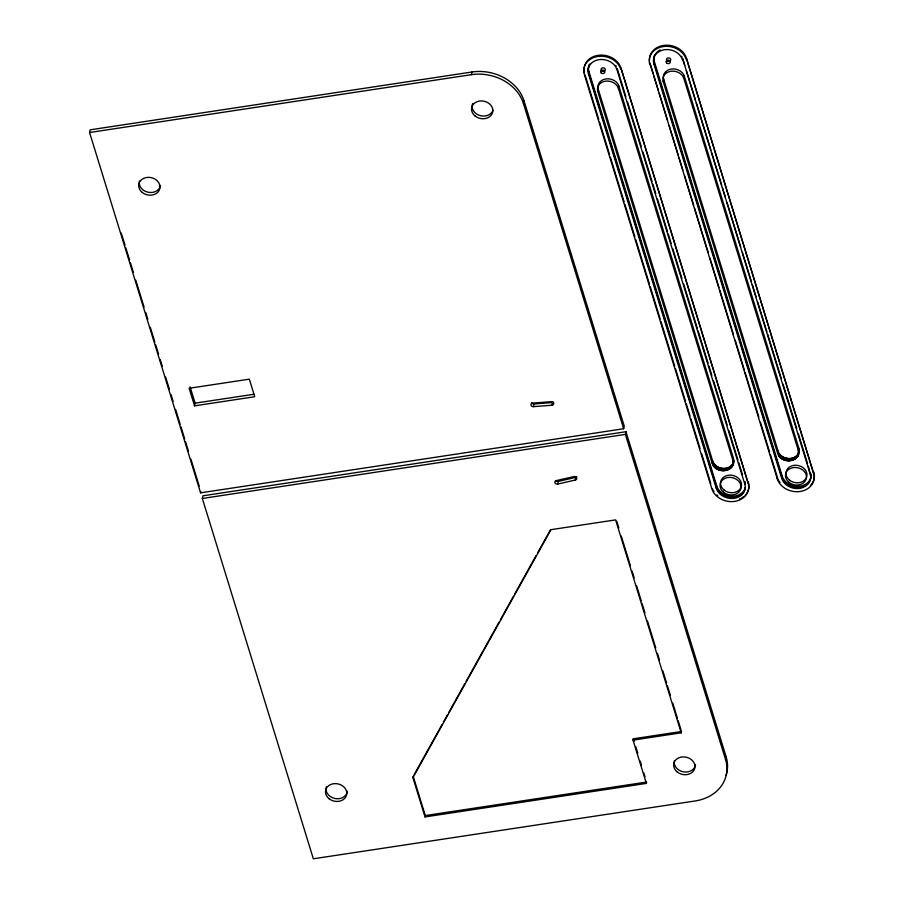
<?xml version="1.0" encoding="UTF-8"?>
<svg xmlns="http://www.w3.org/2000/svg" width="904" height="904" viewBox="0 0 904 904"><rect width="100%" height="100%" fill="white"/><g stroke="black" fill="none" stroke-linecap="round" stroke-linejoin="round"><path stroke-width="1.36" d="M733.709 460.339C732.952 471.233 715.414 470.769 712.714 461.13L598.267 89.293A10.746 8.837 12.1 0 1 605.883 78.942A10.746 8.837 12.1 0 1 618.912 86.174L733.359 458.012C737.54 471.911 715.765 475.176 712.239 463.368L597.793 91.53L598.267 89.293M799.136 450.429C798.379 461.311 780.841 460.848 778.152 451.22L663.705 79.382A10.746 8.837 12.1 0 1 671.322 69.032A10.746 8.837 12.1 0 1 684.339 76.264L798.786 448.101C802.978 462 781.192 465.255 777.677 453.458L663.231 81.62L663.705 79.382M89.575 132.515L90.151 129.837L471.933 72.004A42.974 35.335 12.1 0 1 524.037 100.898L624.223 426.066L623.647 428.745L200.598 492.838L89.575 132.515L471.357 74.682A42.974 35.335 12.1 0 1 523.461 103.587L623.647 428.745M194.541 405.851L189.128 388.279L249.323 379.16L254.736 396.732L194.541 405.851L195.117 403.161L190.089 386.844M200.598 492.838L200.88 491.493M726.149 756.874L725.573 759.563A42.974 35.335 12.1 0 1 695.131 800.967L313.349 858.8L202.338 498.477L202.914 495.799L625.963 431.716L726.149 756.874A42.974 35.335 12.1 0 1 726.036 775.293M471.357 74.682L471.933 72.004M523.461 103.587L524.037 100.898M425.027 816.922L412.936 777.689L413.218 776.344L425.309 815.577L425.027 816.922L646.371 783.395L646.654 782.05L425.309 815.577M745.258 481.775L744.783 484.013A14.826 12.193 12.1 0 1 734.285 498.307A14.826 12.193 12.1 0 1 716.307 488.341L588.481 73.947L588.956 71.71A14.826 12.193 12.1 0 1 588.775 66.128M533.394 406.653A2.147 1.763 12.1 0 1 530.976 404.992A2.147 1.763 12.1 0 1 532.784 403.094L551.169 401.681A2.147 1.763 12.1 0 1 553.677 403.24A2.147 1.763 12.1 0 1 552.005 405.229L533.394 406.653L533.97 403.975L552.581 402.54A2.147 1.763 12.1 0 0 553.689 402.111M620.72 69.19A18.905 15.549 12.1 0 0 597.804 56.466A18.905 15.549 12.1 0 0 584.402 74.682L711.81 488.657A18.905 15.549 12.1 0 0 734.737 501.381A18.905 15.549 12.1 0 0 748.139 483.165L620.969 68.071A18.905 15.549 12.1 0 0 598.64 55.268A18.905 15.549 12.1 0 0 584.368 72.546M732.635 465.39L732.873 460.249L618.426 88.411L618.912 86.174M552.005 405.229L552.581 402.54M557.734 484.069L575.306 480.024A2.147 1.763 12.1 0 0 576.673 477.877A2.147 1.763 12.1 0 0 573.983 476.555L556.197 480.645A2.147 1.763 12.1 0 0 554.966 482.86A2.147 1.763 12.1 0 0 557.734 484.069L558.31 481.38L575.882 477.346A2.147 1.763 12.1 0 0 576.831 476.894M649.49 60.579A18.905 15.549 12.1 0 1 665.276 45.245A18.905 15.549 12.1 0 1 686.396 58.161L813.566 473.255A18.905 15.549 12.1 0 1 800.176 491.471A18.905 15.549 12.1 0 1 777.248 478.747L650.078 63.653A18.905 15.549 12.1 0 1 649.806 62.636M808.379 466.261L810.21 474.103A14.826 12.193 12.1 0 1 799.724 488.386A14.826 12.193 12.1 0 1 781.745 478.431L653.92 64.037L654.394 61.8A14.826 12.193 12.1 0 1 653.942 57.788M575.306 480.024L575.882 477.346M810.21 474.103L682.622 58.59L684.701 65.325M813.566 473.255L686.396 58.161M798.074 455.48L798.311 450.328L683.865 78.49L684.339 76.264M725.573 759.563L625.387 434.395L625.963 431.716M633.037 740.127L633.331 738.794L681.503 731.494L681.221 732.828L633.037 740.127L646.371 783.395M712.239 463.368L712.714 461.13M713.29 465.583L713.764 463.356M713.651 466.114L714.137 463.876M714.058 466.611L714.533 464.373M714.499 467.097L714.974 464.859M714.974 467.549L715.448 465.311M715.482 467.989L715.957 465.752M716.013 468.396L716.499 466.159M716.578 468.769L717.064 466.532M717.177 469.119L717.652 466.882M717.787 469.447L718.262 467.21M718.42 469.73L718.906 467.492M719.075 469.978L719.55 467.741M719.742 470.193L720.217 467.956M716.307 488.341L716.793 486.103L588.956 71.71M720.42 470.374L720.895 468.136M721.109 470.521L721.584 468.283M721.799 470.634L722.285 468.396M722.499 470.701L722.974 468.464M723.2 470.735L723.675 468.498M723.889 470.724L724.375 468.487M724.579 470.679L725.064 468.441M725.268 470.6L725.742 468.362M725.935 470.475L726.409 468.238M726.59 470.317L727.065 468.08M727.223 470.125L727.709 467.888M727.844 469.888L728.319 467.65M728.432 469.628L728.918 467.391M729.008 469.323L729.483 467.097M729.551 468.995L730.025 466.758M730.059 468.634L730.534 466.396M730.545 468.249L731.02 466.012M730.986 467.831L731.46 465.594M731.392 467.379L731.878 465.142M732.873 460.249L733.359 458.012M731.765 466.916L732.251 464.679M732.104 466.43L732.579 464.193M732.387 465.922L732.873 463.684M732.85 464.848L733.607 461.492M748.139 483.165L620.969 68.071M777.677 453.458L778.152 451.22M778.728 455.672L779.203 453.435M779.09 456.192L779.564 453.955M779.497 456.701L779.971 454.463M779.937 457.175L780.412 454.949M780.412 457.639L780.886 455.401M780.909 458.079L781.395 455.842M781.451 458.486L781.926 456.249M777.248 478.747L777.485 477.628A18.905 15.549 12.1 0 0 777.835 478.634M782.016 458.859L782.491 456.622M782.604 459.209L783.09 456.972M783.226 459.526L783.7 457.288M783.858 459.82L784.333 457.582M784.502 460.068L784.988 457.831M785.169 460.283L785.655 458.046M781.745 478.431L782.22 476.193L654.394 61.8M785.847 460.464L786.333 458.226M786.536 460.611L787.022 458.373M787.237 460.712L787.712 458.486M787.938 460.791L788.412 458.554M788.627 460.814L789.113 458.577M789.328 460.814L789.802 458.577M790.017 460.769L790.491 458.531M790.695 460.678L791.181 458.441M791.362 460.565L791.847 458.328M792.017 460.407L792.503 458.17M792.661 460.204L793.136 457.978M793.271 459.978L793.757 457.74M793.87 459.718L794.345 457.481M794.435 459.413L794.921 457.175M794.978 459.085L795.463 456.848M795.497 458.723L795.972 456.486M795.972 458.339L796.458 456.102M796.424 457.921L796.899 455.684M796.831 457.469L797.305 455.232M798.311 450.328L798.786 448.101M797.204 457.006L797.678 454.768M797.531 456.52L798.017 454.283M797.825 456L798.3 453.774M413.908 775.112L442.067 724.522M443.446 722.059L447.57 714.646M448.938 712.182L464.735 683.808M466.114 681.333L499.076 622.11M500.454 619.635L513.495 596.199M514.873 593.725L536.162 555.474M537.541 553.011L550.592 529.563M412.936 777.689L550.988 529.676L615.601 519.879L681.221 732.828M195.117 403.161L253.945 394.246M202.338 498.477L625.387 434.395M686.362 70.704L695.492 100.299M696.317 102.988L710.849 150.087M711.674 152.776L721.641 185.06M722.465 187.761L725.37 197.174M727.031 202.552L740.726 246.95M742.387 252.34L751.518 281.935M752.354 284.624L756.083 296.738M757.744 302.117L766.874 331.712M767.711 334.412L781.406 378.81M783.067 384.189L796.763 428.586M798.413 433.965L807.554 463.571M650.078 63.653L652.982 73.088M653.807 75.789L658.372 90.626M659.208 93.315L667.502 120.288M669.163 125.679L678.294 155.352M679.13 158.042L682.859 170.178M684.52 175.579L693.65 205.242M694.487 207.943L708.182 252.431M709.843 257.832L718.974 287.495M719.799 290.195L733.494 334.695M735.155 340.085L744.286 369.747M745.111 372.448L758.806 416.947M760.467 422.337L769.598 452.011M770.434 454.701L777.078 476.284M617.195 68.501L625.907 96.762M627.568 102.141L641.264 146.538M642.925 151.917L652.055 181.523M652.88 184.213L655.784 193.625M657.445 199.016L667.412 231.3M668.237 233.989L671.141 243.413M672.802 248.792L681.932 278.398M683.593 283.777L697.289 328.175M698.125 330.864L708.081 363.159M708.917 365.849L711.821 375.262M713.482 380.652L727.178 425.049M728.839 430.428L737.969 460.023M738.794 462.712L742.534 474.826M744.783 484.013L616.957 69.619A14.826 12.193 12.1 0 0 598.979 59.664A14.826 12.193 12.1 0 0 588.481 73.947M585.057 74.919L598.753 119.407M599.578 122.108L609.545 154.471M610.369 157.172L624.065 201.671M624.901 204.36L634.857 236.724M635.693 239.424L649.388 283.924M650.213 286.624L660.18 318.988M661.005 321.677L674.7 366.176M675.537 368.877L685.492 401.24M686.328 403.93L690.057 416.066M690.893 418.767L700.024 448.429M701.673 453.831L710.804 483.493M616.72 521.235L618.799 527.981M621.285 536.061L630.427 565.712M632.088 571.102L634.167 577.848M636.653 585.928L641.218 600.753M642.055 603.454L644.959 612.889M647.456 620.969L655.762 647.931M657.423 653.321L659.491 660.056M662.813 670.836L666.553 682.972M667.389 685.661L670.293 695.097M672.779 703.188L677.356 718.013M678.181 720.714L681.085 730.138M633.331 738.794L634.133 741.416M635.749 746.659L637.772 753.213M640.201 761.078L641.411 765.01M643.829 772.875L645.038 776.807M121.272 233.096L125.001 245.21M125.825 247.899L129.566 260.013M130.391 262.702L133.295 272.127M135.781 280.206L144.075 307.123M145.736 312.501L147.804 319.236M150.29 327.304L154.855 342.107M155.68 344.797L158.584 354.221M160.245 359.6L162.325 366.335M165.635 377.104L169.364 389.217M171.025 394.596L173.105 401.319M175.591 409.399L180.145 424.202M180.981 426.891L184.71 439.005M185.535 441.694L188.439 451.119M190.925 459.187L199.219 486.103M347.351 791.203A10.746 8.837 12.1 0 1 334.921 798.503A10.746 8.837 12.1 0 1 326.423 786.808M695.526 764.479A10.746 8.837 12.1 0 1 683.435 771.846A10.746 8.837 12.1 0 1 674.429 760.648M558.31 481.38A2.147 1.763 12.1 0 1 555.734 480.499M493.053 110.186A10.746 8.837 12.1 0 1 480.623 115.723A10.746 8.837 12.1 0 1 472.193 105.237M472.306 104.661A10.746 8.837 12.1 0 1 472.679 103.564M160.483 185.512A10.746 8.837 12.1 0 1 148.12 192.236A10.746 8.837 12.1 0 1 139.465 181.105M533.97 403.975A2.147 1.763 12.1 0 1 531.699 402.766M649.829 64.772A18.905 15.549 12.1 0 1 663.231 46.556A18.905 15.549 12.1 0 1 686.159 59.28M653.92 64.037A14.826 12.193 12.1 0 1 664.406 49.743A14.826 12.193 12.1 0 1 682.384 59.709M663.231 81.62A10.746 8.837 12.1 0 1 670.836 71.269A10.746 8.837 12.1 0 1 683.865 78.49M654.044 56.986A14.826 12.193 12.1 0 1 654.711 54.692M811.148 474.272A14.826 12.193 12.1 0 1 798.786 486.307A14.826 12.193 12.1 0 1 782.22 476.193M656.191 53.065A14.826 12.193 12.1 0 0 654.157 62.918L781.983 477.312A14.826 12.193 12.1 0 0 799.486 487.335A14.826 12.193 12.1 0 0 810.673 473.786M656.756 52.455A14.826 12.193 12.1 0 1 658.733 50.839M659.491 50.375A14.826 12.193 12.1 0 1 660.27 49.969M681.627 56.274A14.826 12.193 12.1 0 1 682.011 57.031M813.815 472.137A18.905 15.549 12.1 0 1 810.481 485.482M779.982 482.453A18.905 15.549 12.1 0 1 779.338 481.538M778.762 480.589A18.905 15.549 12.1 0 1 778.265 479.617M597.793 91.53A10.746 8.837 12.1 0 1 605.409 81.179A10.746 8.837 12.1 0 1 618.426 88.411M589.001 65.359A14.826 12.193 12.1 0 1 589.284 64.602M745.45 487.369A14.826 12.193 12.1 0 1 731.438 496.239A14.826 12.193 12.1 0 1 716.793 486.103M588.753 66.478A14.826 12.193 12.1 0 0 588.719 72.828L716.544 487.222A14.826 12.193 12.1 0 0 731.675 497.369A14.826 12.193 12.1 0 0 745.371 487.708M589.046 65.721A14.826 12.193 12.1 0 1 590.244 63.619M615.737 65.438A14.826 12.193 12.1 0 1 616.189 66.184M745.02 482.894A14.826 12.193 12.1 0 1 745.382 484.499M748.376 482.047A18.905 15.549 12.1 0 1 745.054 495.392M743.416 496.816A18.905 15.549 12.1 0 1 741.562 498.036M740.557 498.556A18.905 15.549 12.1 0 1 739.517 499.019M717.765 495.674A18.905 15.549 12.1 0 1 716.872 494.906M713.9 491.448A18.905 15.549 12.1 0 1 713.335 490.499M712.827 489.539A18.905 15.549 12.1 0 1 712.409 488.544M329.067 798.718A10.746 8.837 12.1 0 0 346.594 795.023A10.746 8.837 12.1 0 0 332.762 783.87A10.746 8.837 12.1 0 0 329.067 798.718M677.232 771.993A10.746 8.837 12.1 0 0 694.758 768.298A10.746 8.837 12.1 0 0 680.927 757.145A10.746 8.837 12.1 0 0 677.232 771.993M142.267 192.45A10.746 8.837 12.1 0 0 159.793 188.755A10.746 8.837 12.1 0 0 145.962 177.602A10.746 8.837 12.1 0 0 142.267 192.45M475.108 116.017A10.746 8.837 12.1 0 0 492.635 112.322A10.746 8.837 12.1 0 0 478.815 101.169A10.746 8.837 12.1 0 0 475.108 116.017M789.011 482.363A10.588 8.701 12.1 0 0 806.278 478.713A10.588 8.701 12.1 0 0 792.65 467.73A10.588 8.701 12.1 0 0 789.011 482.363M789.486 480.126A10.588 8.701 12.1 0 0 806.764 476.476A10.588 8.701 12.1 0 0 793.124 465.492A10.588 8.701 12.1 0 0 789.486 480.126M667.231 60.85A2.113 1.74 12.1 0 0 670.689 60.127A2.113 1.74 12.1 0 0 667.966 57.924A2.113 1.74 12.1 0 0 667.231 60.85M666.756 63.088A2.113 1.74 12.1 0 0 670.214 62.365A2.113 1.74 12.1 0 0 667.48 60.161A2.113 1.74 12.1 0 0 666.756 63.088M723.573 492.273A10.588 8.701 12.1 0 0 740.851 488.623A10.588 8.701 12.1 0 0 727.211 477.64A10.588 8.701 12.1 0 0 723.573 492.273M724.059 490.036A10.588 8.701 12.1 0 0 741.325 486.386A10.588 8.701 12.1 0 0 727.697 475.402A10.588 8.701 12.1 0 0 724.059 490.036M601.804 70.772A2.113 1.74 12.1 0 0 605.251 70.037A2.113 1.74 12.1 0 0 602.527 67.834A2.113 1.74 12.1 0 0 601.804 70.772M601.318 72.998A2.113 1.74 12.1 0 0 604.776 72.275A2.113 1.74 12.1 0 0 602.053 70.071A2.113 1.74 12.1 0 0 601.318 72.998"/></g></svg>
